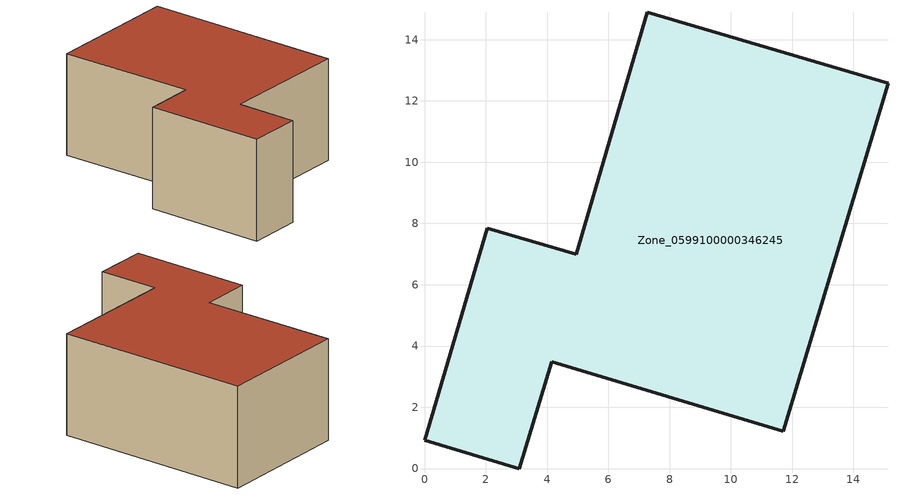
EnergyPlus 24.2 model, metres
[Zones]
Zone_0599100000346245
 floor ground (C_G): 4.96,7 7.27,14.89 15.13,12.58 11.71,1.22 4.15,3.49 3.1,0 0,0.93 2.05,7.85 z0
 wall outside (C_F): 2.05,7.85 0,0.93 3.1,0 4.15,3.49 11.71,1.22 15.13,12.58 7.27,14.89 4.96,7 2.05,7.85 z0:6.09
 roof outside (C_R): 4.96,7 2.05,7.85 0,0.93 3.1,0 4.15,3.49 11.71,1.22 15.13,12.58 7.27,14.89 z6.09
[BUILDING]
Pand.0599100000346245: North Axis=0; Terrain=City; Loads Convergence Tolerance Value=0.04; Temperature Convergence Tolerance Value=0.4; Solar Distribution=FullExterior; Maximum Number of Warmup Days=25; Minimum Number of Warmup Days=1
[Site:Location]
Rotterdam.The.Hague.AP_ZH_NLD Design_Conditions: Latitude=51.96; Longitude=4.45; Time Zone=1; Elevation=-4.5
[SITE:GROUNDTEMPERATURE:BUILDINGSURFACE]
18, 18, 18, 18, 18, 18, 18, 18, 18, 18, 18, 18
[MATERIAL] Thermal Absorptance=0.9; Solar Absorptance=0.7; Visible Absorptance=0.7
Name | Roughness | Thickness | Conductivity | Density | Specific Heat
G.D.1992-2005 | MediumSmooth | 0.15 | 0.06 | 540 | 1210
F.D.1992-2005 | Rough | 0.3 | 0.12 | 1920 | 840
R.D.1992-2005 | MediumRough | 0.2 | 0.08 | 1500 | 1000
[CONSTRUCTION]
C_G: G.D.1992-2005
C_F: F.D.1992-2005
C_R: R.D.1992-2005
[ZONE]
Zone_0599100000346245: Type=1; Multiplier=1; Ceiling Height=Autocalculate; Volume=Autocalculate; Floor Area=autocalculate; Part of Total Floor Area=Yes
[ZONEINFILTRATION:DESIGNFLOWRATE]
Infil_Zone_0599100000346245: Zone or ZoneList or Space or SpaceList=Zone_0599100000346245; Schedule=AlwaysOn; Design Flow Rate Calculation Method=Flow/Area; Flow Rate per Floor Area=0.0021; Constant Term Coefficient=1; Temperature Term Coefficient=0; Velocity Term Coefficient=0; Velocity Squared Term Coefficient=0
[HVACTEMPLATE:ZONE:IDEALLOADSAIRSYSTEM]
Zone_0599100000346245: Maximum Heating Supply Air Temperature=50; Minimum Cooling Supply Air Temperature=13; Maximum Heating Supply Air Humidity Ratio=0.0156; Minimum Cooling Supply Air Humidity Ratio=0.0077; Heating Limit=NoLimit; Cooling Limit=NoLimit; Dehumidification Control Type=ConstantSensibleHeatRatio; Cooling Sensible Heat Ratio=0.7; Dehumidification Setpoint=60; Humidification Control Type=None; Humidification Setpoint=30; Outdoor Air Method=None; Outdoor Air Flow Rate per Person=0.00944; Outdoor Air Flow Rate per Zone Floor Area=0; Outdoor Air Flow Rate per Zone=0; Demand Controlled Ventilation Type=None; Outdoor Air Economizer Type=NoEconomizer; Heat Recovery Type=None; Sensible Heat Recovery Effectiveness=0.7; Latent Heat Recovery Effectiveness=0.65
[ZONECONTROL:THERMOSTAT]
ThermostatControl_Zone_0599100000346245: Zone or ZoneList=Zone_0599100000346245; Control Type Schedule=DualSetpointControlType; Control 1=Thermostat_Zone_0599100000346245; Temperature Difference Between Cutout And Setpoint=0
[THERMOSTATSETPOINT:DUALSETPOINT]
Thermostat_Zone_0599100000346245: Heating Setpoint Temperature Schedule=HeatingSetpoint_Zone_0599100000346245; Cooling Setpoint Temperature Schedule=CoolingSetpoint_Zone_0599100000346245
[SCHEDULE:COMPACT]
HeatingSetpoint_Zone_0599100000346245: Through: 12/31, For: AllDays, Until: 24:00, 21
CoolingSetpoint_Zone_0599100000346245: Through: 12/31, For: AllDays, Until: 24:00, 24
DualSetpointControlType: Through: 12/31, For: AllDays, Until: 24:00, 4
AlwaysOn: Through: 12/31, For: AllDays, Until: 24:00, 1
